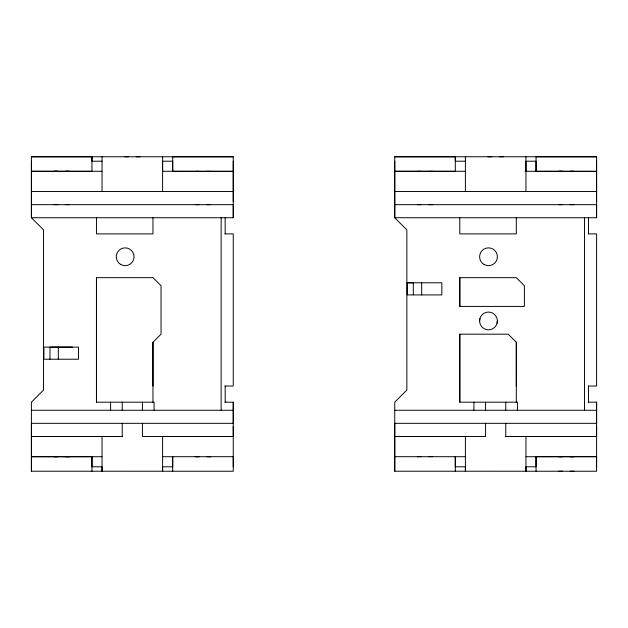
<?xml version="1.0" encoding="UTF-8"?>
<svg xmlns="http://www.w3.org/2000/svg" width="628" height="628" viewBox="0 0 628 628"><rect width="100%" height="100%" fill="white"/><g stroke="black" fill="none" stroke-linecap="round" stroke-linejoin="round"><path stroke-width="0.94" d="M224.934 402.187L233.255 402.187L233.255 471.236L31.4 471.212L31.4 402.187L43.513 390.074L43.513 229.848L31.4 217.735L31.4 161.208M233.255 217.735L233.255 156.772L31.4 156.764L31.4 217.735L233.255 217.735L233.255 204.673L31.4 204.673M49.973 359.224L49.973 347.111L78.508 347.119L78.508 359.224L43.913 359.224L43.913 347.111L72.448 347.119M58.318 359.224L58.318 347.111M101.956 456.713L31.4 456.713L91.955 456.674L91.955 466.792L102.05 466.792L102.05 471.22L102.05 436.499M31.4 156.788L91.955 156.788L91.955 161.208L102.05 161.208M154.072 410.265L154.072 402.187L96.453 402.187L96.453 277.662L152.973 277.662L161.043 285.74L161.043 334.182L152.973 342.26L152.965 402.187M110.583 410.265L110.583 402.187M122.232 410.265L122.232 402.187M142.423 410.265L142.423 402.187M152.973 386.039L152.973 342.26M162.605 436.507L162.605 471.22L162.605 466.792L172.7 466.792L172.7 456.674L172.7 471.228M162.605 171.311L162.605 161.208L172.7 161.208L172.7 171.318L233.255 171.334L162.707 171.287M233.255 466.792L233.255 456.689L162.707 456.713M233.255 426.42L233.255 436.531L162.707 436.531M233.255 402.187L233.255 423.327L31.4 423.327L31.4 471.236M588.271 402.187L596.6 402.187L596.6 471.236L394.745 471.212L394.745 402.187L406.858 390.074L406.858 229.848L394.745 217.735L394.745 161.208M596.6 217.735L596.6 156.772L394.745 156.764L394.745 217.735L596.6 217.735L596.6 204.673L394.745 204.673M407.258 282.796L407.258 294.909L441.845 294.909L441.845 282.796L407.258 282.796L413.31 282.796L413.31 294.909M421.663 294.909L421.663 282.796M394.745 156.788L455.3 156.788L455.3 161.208L465.395 161.208M517.417 410.265L517.417 402.187L459.798 402.187L459.798 334.19L508.24 334.182L516.318 342.26L516.318 386.039M459.798 306.417L459.798 277.662L516.318 277.662L524.388 285.74L524.388 306.417L459.798 306.417L459.798 277.662M465.395 436.499L465.395 471.212L465.395 466.792L455.3 466.792L455.3 456.674L455.3 471.22M473.928 410.265L473.928 402.187M485.577 410.265L485.577 402.187M505.768 410.265L505.768 402.187M525.95 171.311L525.95 161.208L536.045 161.208L536.045 171.318L596.6 171.334L525.071 171.287M596.6 466.792L596.6 456.689L536.045 456.674L536.045 466.792L525.95 466.792L525.95 471.22L525.95 436.507L505.768 436.507L505.768 423.327M596.6 426.42L596.6 436.531L526.044 436.531M596.6 402.187L596.6 423.327L394.745 423.327L394.745 471.236M479.611 320.947L479.918 318.647M497.07 323.247A8.878 8.878 0 0 0 486.198 312.367A8.878 8.878 0 0 0 482.21 327.227A8.878 8.878 0 0 0 497.07 323.247L497.376 320.947M225.154 217.743L225.185 233.883M588.499 217.743L588.522 233.883M124.658 156.772L128.497 156.772M136.166 156.772L139.997 156.772M233.255 156.788L172.7 156.788L172.7 171.334M488.003 156.772L491.834 156.772M499.503 156.772L503.342 156.772M596.6 156.788L536.045 156.788L536.045 171.334M101.956 171.287L31.4 171.287L91.955 171.318L91.955 156.788M465.293 171.287L394.745 171.287L455.3 171.334L455.3 156.788M31.4 191.493L233.255 191.493M394.745 191.493L596.6 191.493M54.008 204.673L57.847 204.673M65.516 204.673L69.347 204.673M195.308 204.673L199.147 204.673M206.816 204.673L210.647 204.673M417.353 204.673L421.184 204.673M428.853 204.673L432.692 204.673M558.653 204.673L562.484 204.673M570.153 204.673L573.992 204.673M224.934 233.883L233.255 233.883L233.255 386.039L224.934 386.039M588.271 233.883L596.6 233.883L596.6 386.039L588.271 386.039M31.4 410.265L233.255 410.265M394.745 410.265L596.6 410.265M31.4 436.507L122.232 436.507L122.232 423.327M233.255 436.507L142.423 436.507L142.423 423.327M394.745 436.507L485.577 436.507L485.577 423.327M505.768 436.507L596.6 436.507M31.4 436.531L122.232 436.507M394.745 436.531L465.293 436.531M417.353 456.674L421.184 456.674M428.853 456.666L432.692 456.674M394.745 456.689L465.293 456.713M526.044 456.713L596.6 456.666M558.653 471.22L562.484 471.22M570.153 471.212L573.992 471.22M417.353 171.326L421.184 171.326M428.853 171.318L432.692 171.326M195.308 171.326L199.147 171.326M206.816 171.318L210.647 171.326M596.6 161.208L596.6 201.58M588.522 386.039L588.522 402.187M584.487 217.735L584.487 410.265M536.045 456.666L536.045 471.228M525.95 156.772L525.95 191.493M516.302 217.735L516.318 233.883L459.798 233.883L459.798 217.735M516.318 342.26L516.31 402.187M465.395 156.764L465.395 191.493M459.798 334.182L459.798 402.187M233.255 161.208L233.255 201.58M225.185 386.039L225.177 402.187M221.142 217.735L221.142 410.265M162.605 156.772L162.605 191.493M152.965 217.735L152.965 233.883L96.453 233.883L96.453 217.735M102.05 156.764L102.05 191.493M96.453 277.662L96.453 402.187M91.955 456.666L91.955 471.22M57.847 171.318L54.008 171.326L57.847 171.326M69.347 171.326L65.516 171.326L69.347 171.326M562.484 171.318L558.653 171.326L562.484 171.326M573.992 171.326L570.153 171.326L573.992 171.326M57.847 456.674L54.008 456.674L57.847 456.674M69.347 456.674L65.516 456.674L69.347 456.674M199.147 456.674L195.308 456.674L199.147 456.674M210.647 456.674L206.816 456.674L210.647 456.674M562.484 456.674L558.653 456.674L562.484 456.674M573.992 456.674L570.153 456.674L573.992 456.674M484.055 264.451A8.878 8.878 0 0 0 497.376 256.758A8.878 8.878 0 0 0 484.055 249.065A8.878 8.878 0 0 0 484.055 264.451M120.709 264.451A8.878 8.878 0 0 0 134.031 256.758A8.878 8.878 0 0 0 120.709 249.065A8.878 8.878 0 0 0 120.709 264.451"/></g></svg>
